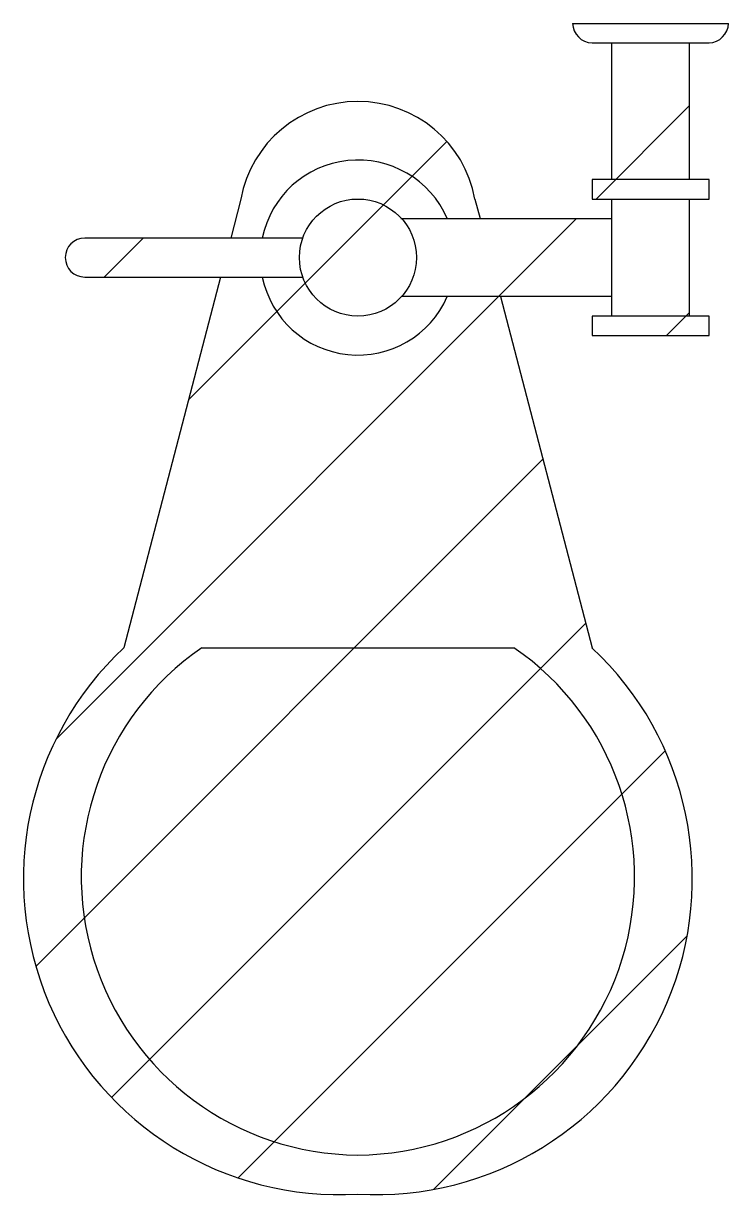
# Model space of a CAD drawing. Extents: x -8.6 to 9.5, y -30 to 0.
import ezdxf

# ---------------------------------------------------------------- set-up
doc = ezdxf.new("R2010")
doc.units = 0
doc.header["$MEASUREMENT"] = 0
doc.styles.add('ATTR', font='romans.shx', dxfattribs={"width": 0.8, "height": 1.2})

msp = doc.modelspace()

# ---------------------------------------------------------------- hatches: boundary and pattern name
h = msp.add_hatch()
h.set_pattern_fill('ANSI31', color=256, scale=30, style=0)
h.paths.add_polyline_path([(3.652, -7), (6.5, -7), (6.5, -7.5), (6, -7.5), (6, -8), (9, -8), (9, -7.5), (8.5, -7.5), (8.5, -4.5), (9, -4.5), (9, -4), (8.5, -4), (8.5, -0.5), (9, -0.5, 0.389773), (9.5, 0), (5.5, 0, 0.389773), (6, -0.5), (6.5, -0.5), (6.5, -4), (6, -4), (6, -4.5), (6.5, -4.5), (6.5, -5), (3.13, -5), (3, -4.5, 0.833333), (-3, -4.5), (-3.261, -5.5), (-7, -5.5, 1), (-7, -6.5), (-3.522, -6.5), (-6, -16, 0.702573), (0, -30, 0.702573), (6, -16)])

# ---------------------------------------------------------------- linework, layer by layer
for p, q in [((5.5, 0), (9.5, 0)), ((6, -0.5), (9, -0.5)), ((6.5, -0.5), (6.5, -4)), ((8.5, -4), (8.5, -0.5)), ((6, -4), (6, -4.5)), ((9, -4), (6, -4)), ((9, -4.5), (9, -4)), ((-3, -4.5), (-3.261, -5.5)), ((3, -4.5), (3.13, -5)), ((6, -4.5), (9, -4.5)), ((6.5, -4.5), (6.5, -7.5)), ((8.5, -7.5), (8.5, -4.5)), ((1.104, -5), (6.5, -5)), ((-1.4, -5.5), (-7, -5.5)), ((-7, -6.5), (-1.4, -6.5)), ((-3.522, -6.5), (-6, -16)), ((6.5, -7), (1.12, -7)), ((3.652, -7), (6, -16)), ((9, -7.5), (6, -7.5)), ((6, -7.5), (6, -8)), ((9, -8), (9, -7.5)), ((6, -8), (9, -8)), ((-4, -16), (4, -16))]:
    msp.add_line(p, q)
msp.add_circle((0, -6), 1.5)
for centre, radius, start, end in [((6.022, 0.022), 0.522, 182.4084, 267.5916), ((8.978, 0.022), 0.522, 272.4084, 357.5916), ((0, -5.05), 3.05, 10.3889, 169.6111), ((0, -6), 2.5, 23.5782, 168.463), ((-7, -6), 0.5, 90, 270), ((0, -6), 2.5, 191.537, 336.4218), ((-0.477, -21.919), 8.095, 133.0172, 273.38), ((0.037, -21.873), 7.127, 124.5054, 269.7), ((-0.037, -21.873), 7.127, 270.3, 55.4946), ((0.477, -21.919), 8.095, 266.62, 46.9828)]:
    msp.add_arc(centre, radius, start, end)

# ---------------------------------------------------------------- texts
at = {"style": 'ATTR', "width": 0.8, "flags": 9}
msp.add_attdef('ESTCODE', (5.5, 0), '', height=0.000000769, dxfattribs=at)

doc.saveas('drawing.dxf')
